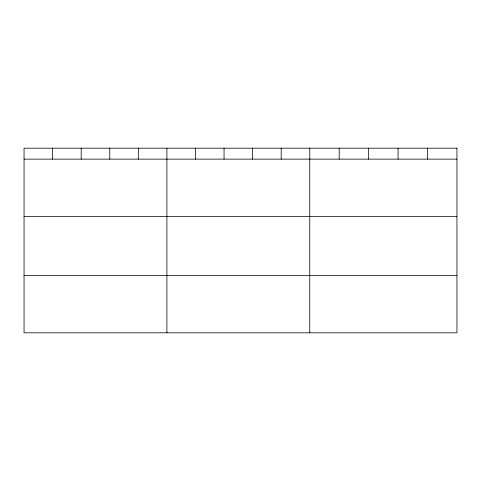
<?xml version="1.0" encoding="UTF-8"?>
<svg xmlns="http://www.w3.org/2000/svg" width="481" height="481" viewBox="0 0 481 481"><rect width="100%" height="100%" fill="white"/><g stroke="black" fill="none" stroke-linecap="round" stroke-linejoin="round"><path stroke-width="0.72" d="M24.05 159.127L456.95 159.127M24.05 216.444L456.95 216.444M24.05 275.493L456.95 275.493M427.513 148.19L427.513 159.127M398.076 148.19L398.076 159.127M368.638 148.19L368.638 159.127M339.201 148.19L339.201 159.127M309.764 148.19L309.764 332.81M281.193 148.19L281.193 159.127M252.621 148.19L252.621 159.127M224.05 148.19L224.05 159.127M195.478 148.19L195.478 159.127M166.907 148.19L166.907 332.81M138.336 148.19L138.336 159.127M109.764 148.19L109.764 159.127M81.193 148.19L81.193 159.127M52.621 148.19L52.621 159.127M456.95 148.19L24.05 148.19L24.05 332.81L456.95 332.81L456.95 148.19"/></g></svg>
